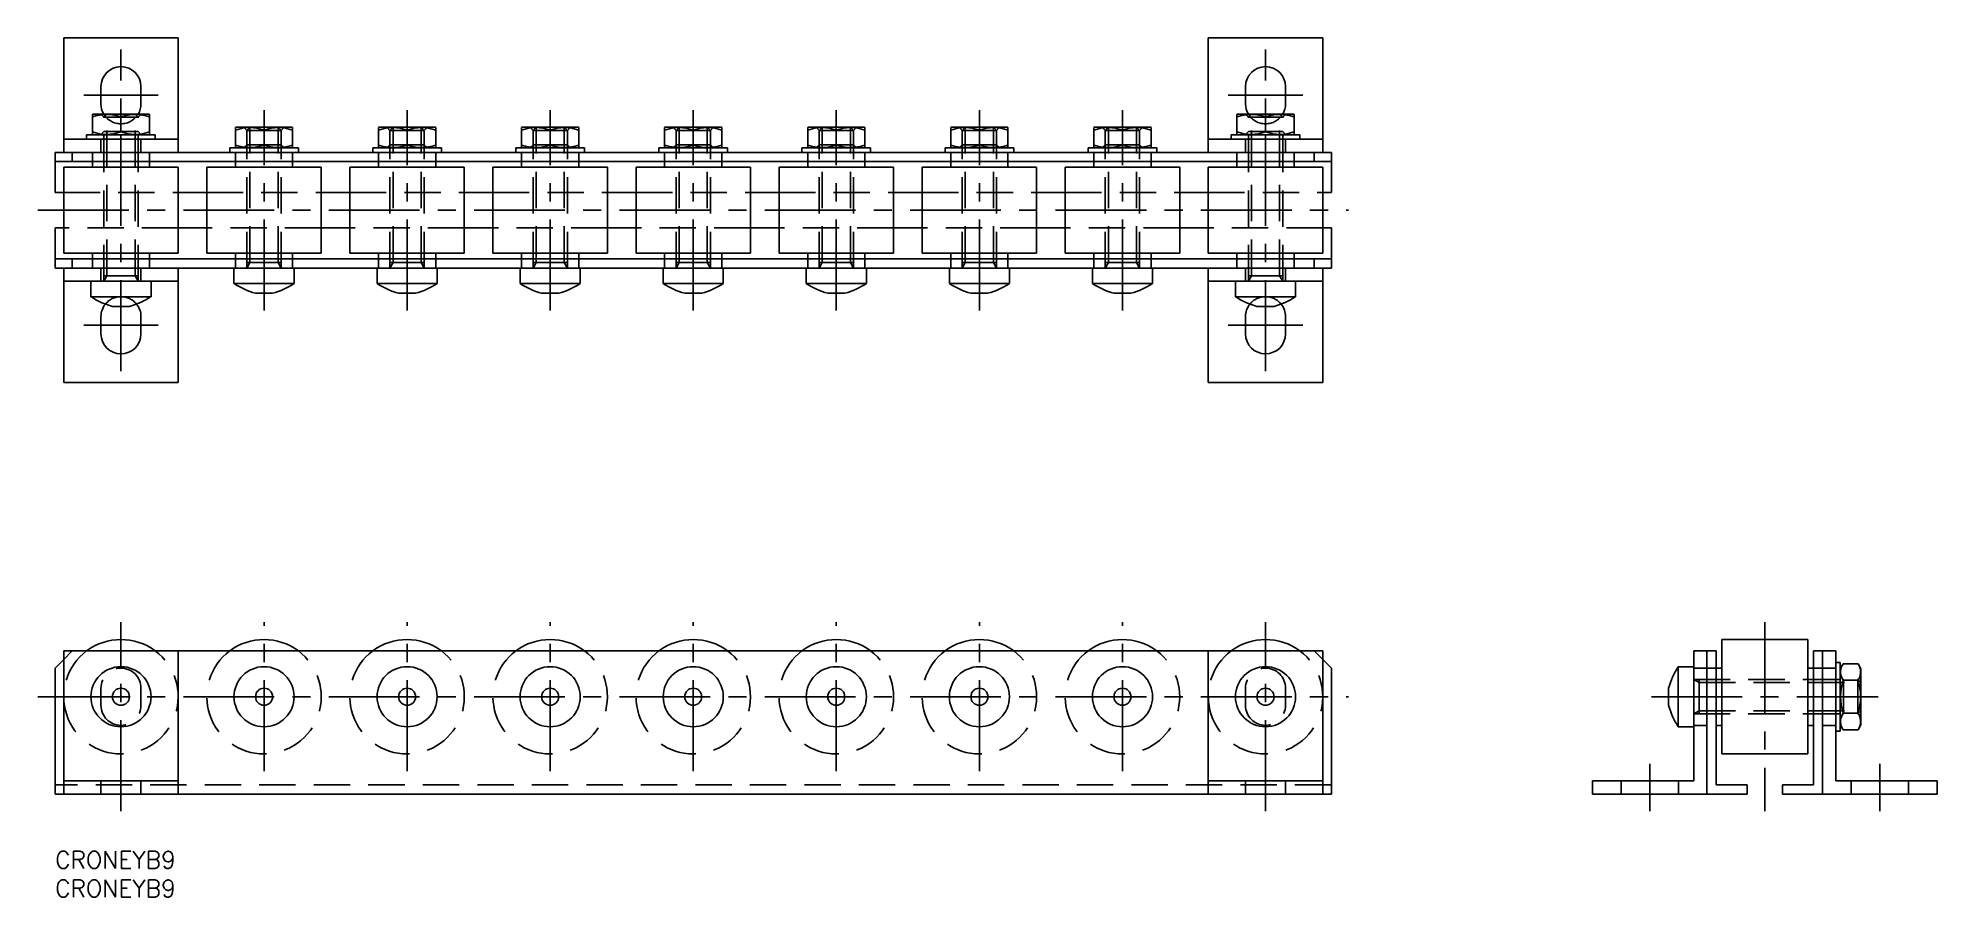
# Model space of a CAD drawing. Extents: x -3 to 329, y -8 to 142.
import ezdxf

# ---------------------------------------------------------------- set-up
doc = ezdxf.new("R2010")
doc.units = 0
doc.header["$LTSCALE"] = 0.5
doc.linetypes.add('CENTER', pattern=[50.8, 31.75, -6.35, 6.35, -6.35])
doc.linetypes.add('DASHED', pattern=[19.05, 12.7, -6.35])
for name, color, linetype in [('MSM_CENTER', 1, 'CENTER'), ('MSM_CONTINUOUS', 7, 'CONTINUOUS'), ('MSM_DASHED', 4, 'DASHED'), ('MSM_PART_NUMBER', 7, 'CONTINUOUS')]:
    doc.layers.add(name, color=color, linetype=linetype)
doc.styles.get("Standard").update_dxf_attribs({"font": 'txt.shx', "height": 3, "bigfont": 'bigfont.shx'})

# ---------------------------------------------------------------- blocks, each defined once
blk = doc.blocks.new('*U45')
at = {"layer": 'MSM_PART_NUMBER'}
blk.add_text('CRONEYB9', height=3, dxfattribs=at).set_placement((0, -3))
blk = doc.blocks.new('*U46')
at = {"layer": 'MSM_PART_NUMBER'}
blk.add_text('CRONEYB9', height=3, dxfattribs=at).set_placement((0, -8))

msp = doc.modelspace()

# ---------------------------------------------------------------- linework, layer by layer
at = {"layer": 'MSM_CENTER'}
for p, q in [((11.5, 83.91), (11.5, 140.11)), ((211.5, 83.91), (211.5, 140.11)), ((5, 132.11), (18, 132.11)), ((36.5, 94.51), (36.5, 129.51)), ((61.5, 94.51), (61.5, 129.51)), ((86.5, 94.51), (86.5, 129.51)), ((111.5, 94.51), (111.5, 129.51)), ((136.5, 94.51), (136.5, 129.51)), ((161.5, 94.51), (161.5, 129.51)), ((186.5, 94.51), (186.5, 129.51)), ((205, 132.11), (218, 132.11)), ((-3, 112.01), (226, 112.01)), ((18, 91.91), (5, 91.91)), ((218, 91.91), (205, 91.91)), ((11.5, 7), (11.5, 40)), ((36.5, 14), (36.5, 40)), ((61.5, 14), (61.5, 40)), ((86.5, 14), (86.5, 40)), ((111.5, 14), (111.5, 40)), ((136.5, 14), (136.5, 40)), ((161.5, 14), (161.5, 40)), ((186.5, 14), (186.5, 40)), ((211.5, 7), (211.5, 40)), ((298.74, 40), (298.74, 7)), ((-3, 27), (226, 27)), ((278.94, 27), (318.54, 27)), ((278.64, 7), (278.64, 15.3)), ((318.84, 7), (318.84, 15.3))]:
    msp.add_line(p, q, dxfattribs=at)
at = {"layer": 'MSM_CONTINUOUS'}
for p, q in [((1.5, 122.11), (1.5, 142.11)), ((1.5, 142.11), (21.5, 142.11)), ((21.5, 122.11), (21.5, 142.11)), ((201.5, 122.11), (201.5, 142.11)), ((201.5, 142.11), (221.5, 142.11)), ((221.5, 122.11), (221.5, 142.11)), ((8, 133.61), (8, 130.61)), ((15, 130.61), (15, 133.61)), ((208, 133.61), (208, 130.61)), ((215, 130.61), (215, 133.61)), ((6.6, 128.81), (6.5, 128.75)), ((6.5, 125.27), (6.5, 128.75)), ((6.6, 128.81), (16.4, 128.81)), ((11.5, 125.72), (11.5, 128.31)), ((16.5, 128.75), (16.4, 128.81)), ((16.5, 128.75), (16.5, 125.27)), ((31.6, 126.51), (31.5, 126.45)), ((31.5, 122.97), (31.5, 126.45)), ((31.6, 126.51), (41.4, 126.51)), ((41.5, 126.45), (41.4, 126.51)), ((41.5, 126.45), (41.5, 122.97)), ((56.6, 126.51), (56.5, 126.45)), ((56.5, 122.97), (56.5, 126.45)), ((56.6, 126.51), (66.4, 126.51)), ((66.5, 126.45), (66.4, 126.51)), ((66.5, 126.45), (66.5, 122.97)), ((81.6, 126.51), (81.5, 126.45)), ((81.5, 122.97), (81.5, 126.45)), ((81.6, 126.51), (91.4, 126.51)), ((91.5, 126.45), (91.4, 126.51)), ((91.5, 126.45), (91.5, 122.97)), ((106.6, 126.51), (106.5, 126.45)), ((106.5, 122.97), (106.5, 126.45)), ((106.6, 126.51), (116.4, 126.51)), ((116.5, 126.45), (116.4, 126.51)), ((116.5, 126.45), (116.5, 122.97)), ((131.6, 126.51), (131.5, 126.45)), ((131.5, 122.97), (131.5, 126.45)), ((131.6, 126.51), (141.4, 126.51)), ((141.5, 126.45), (141.4, 126.51)), ((141.5, 126.45), (141.5, 122.97)), ((156.6, 126.51), (156.5, 126.45)), ((156.5, 122.97), (156.5, 126.45)), ((156.6, 126.51), (166.4, 126.51)), ((166.5, 126.45), (166.4, 126.51)), ((166.5, 126.45), (166.5, 122.97)), ((181.6, 126.51), (181.5, 126.45)), ((181.5, 122.97), (181.5, 126.45)), ((181.6, 126.51), (191.4, 126.51)), ((191.5, 126.45), (191.4, 126.51)), ((191.5, 126.45), (191.5, 122.97)), ((206.6, 128.81), (206.5, 128.75)), ((206.5, 125.27), (206.5, 128.75)), ((206.6, 128.81), (216.4, 128.81)), ((211.5, 125.72), (211.5, 128.31)), ((216.5, 128.75), (216.4, 128.81)), ((216.5, 128.75), (216.5, 125.27)), ((1.5, 124.41), (21.5, 124.41)), ((5.5, 125.21), (5.5, 124.41)), ((5.5, 125.21), (17.5, 125.21)), ((6.5, 125.27), (6.6, 125.21)), ((16.4, 125.21), (16.5, 125.27)), ((17.5, 124.41), (17.5, 125.21)), ((30.5, 122.91), (30.5, 122.11)), ((30.5, 122.91), (42.5, 122.91)), ((31.5, 122.97), (31.6, 122.91)), ((36.5, 123.42), (36.5, 126.01)), ((41.4, 122.91), (41.5, 122.97)), ((42.5, 122.11), (42.5, 122.91)), ((55.5, 122.91), (55.5, 122.11)), ((55.5, 122.91), (67.5, 122.91)), ((56.5, 122.97), (56.6, 122.91)), ((61.5, 123.42), (61.5, 126.01)), ((66.4, 122.91), (66.5, 122.97)), ((67.5, 122.11), (67.5, 122.91)), ((80.5, 122.91), (80.5, 122.11)), ((80.5, 122.91), (92.5, 122.91)), ((81.5, 122.97), (81.6, 122.91)), ((86.5, 123.42), (86.5, 126.01)), ((91.4, 122.91), (91.5, 122.97)), ((92.5, 122.11), (92.5, 122.91)), ((105.5, 122.91), (105.5, 122.11)), ((105.5, 122.91), (117.5, 122.91)), ((106.5, 122.97), (106.6, 122.91)), ((111.5, 123.42), (111.5, 126.01)), ((116.4, 122.91), (116.5, 122.97)), ((117.5, 122.11), (117.5, 122.91)), ((130.5, 122.91), (130.5, 122.11)), ((130.5, 122.91), (142.5, 122.91)), ((131.5, 122.97), (131.6, 122.91)), ((136.5, 123.42), (136.5, 126.01)), ((141.4, 122.91), (141.5, 122.97)), ((142.5, 122.11), (142.5, 122.91)), ((155.5, 122.91), (155.5, 122.11)), ((155.5, 122.91), (167.5, 122.91)), ((156.5, 122.97), (156.6, 122.91)), ((161.5, 123.42), (161.5, 126.01)), ((166.4, 122.91), (166.5, 122.97)), ((167.5, 122.11), (167.5, 122.91)), ((180.5, 122.91), (180.5, 122.11)), ((180.5, 122.91), (192.5, 122.91)), ((181.5, 122.97), (181.6, 122.91)), ((186.5, 123.42), (186.5, 126.01)), ((191.4, 122.91), (191.5, 122.97)), ((192.5, 122.11), (192.5, 122.91)), ((201.5, 124.41), (221.5, 124.41)), ((205.5, 125.21), (205.5, 124.41)), ((205.5, 125.21), (217.5, 125.21)), ((206.5, 125.27), (206.6, 125.21)), ((216.4, 125.21), (216.5, 125.27)), ((217.5, 124.41), (217.5, 125.21)), ((0, 115.11), (0, 122.11)), ((223, 122.11), (0, 122.11)), ((0, 120.51), (223, 120.51)), ((1.5, 119.51), (1.5, 104.51)), ((1.5, 119.51), (21.5, 119.51)), ((3, 120.51), (3, 122.11)), ((6.5, 120.51), (6.5, 119.51)), ((16.5, 119.51), (16.5, 120.51)), ((21.5, 104.51), (21.5, 119.51)), ((26.5, 119.51), (26.5, 104.51)), ((26.5, 119.51), (46.5, 119.51)), ((31.5, 120.51), (31.5, 119.51)), ((41.5, 119.51), (41.5, 120.51)), ((46.5, 104.51), (46.5, 119.51)), ((51.5, 119.51), (51.5, 104.51)), ((51.5, 119.51), (71.5, 119.51)), ((56.5, 120.51), (56.5, 119.51)), ((66.5, 119.51), (66.5, 120.51)), ((71.5, 104.51), (71.5, 119.51)), ((76.5, 119.51), (76.5, 104.51)), ((76.5, 119.51), (96.5, 119.51)), ((81.5, 120.51), (81.5, 119.51)), ((91.5, 119.51), (91.5, 120.51)), ((96.5, 104.51), (96.5, 119.51)), ((101.5, 119.51), (101.5, 104.51)), ((101.5, 119.51), (121.5, 119.51)), ((106.5, 120.51), (106.5, 119.51)), ((116.5, 119.51), (116.5, 120.51)), ((121.5, 104.51), (121.5, 119.51)), ((126.5, 119.51), (126.5, 104.51)), ((126.5, 119.51), (146.5, 119.51)), ((131.5, 120.51), (131.5, 119.51)), ((141.5, 119.51), (141.5, 120.51)), ((146.5, 104.51), (146.5, 119.51)), ((151.5, 119.51), (151.5, 104.51)), ((151.5, 119.51), (171.5, 119.51)), ((156.5, 120.51), (156.5, 119.51)), ((166.5, 119.51), (166.5, 120.51)), ((171.5, 104.51), (171.5, 119.51)), ((176.5, 119.51), (176.5, 104.51)), ((176.5, 119.51), (196.5, 119.51)), ((181.5, 120.51), (181.5, 119.51)), ((191.5, 119.51), (191.5, 120.51)), ((196.5, 104.51), (196.5, 119.51)), ((201.5, 119.51), (201.5, 104.51)), ((201.5, 119.51), (221.5, 119.51)), ((206.5, 120.51), (206.5, 119.51)), ((216.5, 119.51), (216.5, 120.51)), ((220, 122.11), (220, 120.51)), ((221.5, 104.51), (221.5, 119.51)), ((223, 115.11), (223, 122.11)), ((0, 115.11), (1.5, 115.11)), ((21.5, 115.11), (26.5, 115.11)), ((46.5, 115.11), (51.5, 115.11)), ((71.5, 115.11), (76.5, 115.11)), ((96.5, 115.11), (101.5, 115.11)), ((121.5, 115.11), (126.5, 115.11)), ((146.5, 115.11), (151.5, 115.11)), ((171.5, 115.11), (176.5, 115.11)), ((196.5, 115.11), (201.5, 115.11)), ((221.5, 115.11), (223, 115.11)), ((0, 108.91), (0, 101.91)), ((1.5, 108.91), (0, 108.91)), ((26.5, 108.91), (21.5, 108.91)), ((51.5, 108.91), (46.5, 108.91)), ((76.5, 108.91), (71.5, 108.91)), ((101.5, 108.91), (96.5, 108.91)), ((126.5, 108.91), (121.5, 108.91)), ((151.5, 108.91), (146.5, 108.91)), ((176.5, 108.91), (171.5, 108.91)), ((201.5, 108.91), (196.5, 108.91)), ((223, 108.91), (221.5, 108.91)), ((223, 108.91), (223, 101.91)), ((223, 103.51), (0, 103.51)), ((1.5, 104.51), (21.5, 104.51)), ((3, 101.91), (3, 103.51)), ((6.5, 104.51), (6.5, 103.51)), ((16.5, 103.51), (16.5, 104.51)), ((26.5, 104.51), (46.5, 104.51)), ((31.5, 104.51), (31.5, 103.51)), ((41.5, 103.51), (41.5, 104.51)), ((51.5, 104.51), (71.5, 104.51)), ((56.5, 104.51), (56.5, 103.51)), ((66.5, 103.51), (66.5, 104.51)), ((76.5, 104.51), (96.5, 104.51)), ((81.5, 104.51), (81.5, 103.51)), ((91.5, 103.51), (91.5, 104.51)), ((101.5, 104.51), (121.5, 104.51)), ((106.5, 104.51), (106.5, 103.51)), ((116.5, 103.51), (116.5, 104.51)), ((126.5, 104.51), (146.5, 104.51)), ((131.5, 104.51), (131.5, 103.51)), ((141.5, 103.51), (141.5, 104.51)), ((151.5, 104.51), (171.5, 104.51)), ((156.5, 104.51), (156.5, 103.51)), ((166.5, 103.51), (166.5, 104.51)), ((176.5, 104.51), (196.5, 104.51)), ((181.5, 104.51), (181.5, 103.51)), ((191.5, 103.51), (191.5, 104.51)), ((201.5, 104.51), (221.5, 104.51)), ((206.5, 104.51), (206.5, 103.51)), ((216.5, 103.51), (216.5, 104.51)), ((220, 103.51), (220, 101.91)), ((0, 101.91), (223, 101.91)), ((1.5, 101.91), (1.5, 81.91)), ((21.5, 99.61), (1.5, 99.61)), ((6.25, 99.61), (6.25, 96.9)), ((16.75, 96.9), (16.75, 99.61)), ((21.5, 101.91), (21.5, 81.91)), ((31.25, 101.91), (31.25, 99.2)), ((41.75, 99.2), (41.75, 101.91)), ((56.25, 101.91), (56.25, 99.2)), ((66.75, 99.2), (66.75, 101.91)), ((81.25, 101.91), (81.25, 99.2)), ((91.75, 99.2), (91.75, 101.91)), ((106.25, 101.91), (106.25, 99.2)), ((116.75, 99.2), (116.75, 101.91)), ((131.25, 101.91), (131.25, 99.2)), ((141.75, 99.2), (141.75, 101.91)), ((156.25, 101.91), (156.25, 99.2)), ((166.75, 99.2), (166.75, 101.91)), ((181.25, 101.91), (181.25, 99.2)), ((191.75, 99.2), (191.75, 101.91)), ((201.5, 101.91), (201.5, 81.91)), ((221.5, 99.61), (201.5, 99.61)), ((206.25, 99.61), (206.25, 96.9)), ((216.75, 96.9), (216.75, 99.61)), ((221.5, 101.91), (221.5, 81.91)), ((6.25, 96.9), (16.75, 96.9)), ((31.25, 99.2), (41.75, 99.2)), ((35.01, 97.51), (37.99, 97.51)), ((56.25, 99.2), (66.75, 99.2)), ((60.01, 97.51), (62.99, 97.51)), ((81.25, 99.2), (91.75, 99.2)), ((85.01, 97.51), (87.99, 97.51)), ((106.25, 99.2), (116.75, 99.2)), ((110.01, 97.51), (112.99, 97.51)), ((131.25, 99.2), (141.75, 99.2)), ((135.01, 97.51), (137.99, 97.51)), ((156.25, 99.2), (166.75, 99.2)), ((160.01, 97.51), (162.99, 97.51)), ((181.25, 99.2), (191.75, 99.2)), ((185.01, 97.51), (187.99, 97.51)), ((206.25, 96.9), (216.75, 96.9)), ((8, 93.41), (8, 90.41)), ((10.01, 95.21), (12.99, 95.21)), ((15, 90.41), (15, 93.41)), ((208, 93.41), (208, 90.41)), ((210.01, 95.21), (212.99, 95.21)), ((215, 90.41), (215, 93.41)), ((21.5, 81.91), (1.5, 81.91)), ((221.5, 81.91), (201.5, 81.91)), ((291.24, 37), (291.24, 17)), ((306.24, 37), (291.24, 37)), ((306.24, 37), (306.24, 17)), ((0, 32), (1.5, 33.5)), ((1.5, 35), (1.5, 10)), ((221.5, 35), (1.5, 35)), ((21.5, 35), (21.5, 10)), ((201.5, 35), (201.5, 10)), ((221.5, 35), (221.5, 10)), ((221.5, 33.5), (223, 32)), ((290.24, 35), (286.34, 35)), ((286.34, 35), (286.34, 12.3)), ((288.64, 35), (288.64, 10)), ((290.24, 11.6), (290.24, 35)), ((307.24, 35), (307.24, 11.6)), ((311.14, 35), (307.24, 35)), ((308.84, 10), (308.84, 35)), ((311.14, 35), (311.14, 12.3)), ((0, 32), (0, 10)), ((223, 32), (223, 10)), ((283.63, 32.25), (283.63, 21.75)), ((286.34, 32.25), (283.63, 32.25)), ((288.64, 32), (291.24, 32)), ((308.84, 32), (306.24, 32)), ((311.94, 33), (311.14, 33)), ((311.94, 33), (311.94, 21)), ((312.44, 32.77), (311.94, 31.9)), ((312.44, 32.77), (315.03, 32.77)), ((312.44, 29.89), (315.03, 29.89)), ((315.54, 31.9), (315.03, 32.77)), ((315.54, 31.9), (315.54, 22.1)), ((281.94, 28.49), (281.94, 25.51)), ((312.44, 24.11), (315.03, 24.11)), ((283.63, 21.75), (286.34, 21.75)), ((290.24, 22), (291.24, 22)), ((306.24, 22), (307.24, 22)), ((311.14, 21), (311.94, 21)), ((311.94, 22.1), (312.44, 21.23)), ((312.44, 21.23), (315.03, 21.23)), ((315.03, 21.23), (315.54, 22.1)), ((291.24, 17), (306.24, 17)), ((223, 10), (0, 10)), ((21.5, 12.3), (1.5, 12.3)), ((221.5, 12.3), (201.5, 12.3)), ((286.34, 12.3), (268.64, 12.3)), ((268.64, 12.3), (268.64, 10)), ((268.64, 10), (295.64, 10)), ((295.64, 11.6), (290.24, 11.6)), ((295.64, 10), (295.64, 11.6)), ((301.84, 11.6), (307.24, 11.6)), ((301.84, 10), (301.84, 11.6)), ((328.84, 10), (301.84, 10)), ((311.14, 12.3), (328.84, 12.3)), ((328.84, 12.3), (328.84, 10))]:
    msp.add_line(p, q, dxfattribs=at)
for centre, radius in [((11.5, 27), 5.25), ((36.5, 27), 5.25), ((61.5, 27), 5.25), ((86.5, 27), 5.25), ((111.5, 27), 5.25), ((136.5, 27), 5.25), ((161.5, 27), 5.25), ((186.5, 27), 5.25), ((211.5, 27), 5.25), ((11.5, 27), 1.49), ((36.5, 27), 1.49), ((61.5, 27), 1.49), ((86.5, 27), 1.49), ((111.5, 27), 1.49), ((136.5, 27), 1.49), ((161.5, 27), 1.49), ((186.5, 27), 1.49), ((211.5, 27), 1.49)]:
    msp.add_circle(centre, radius, dxfattribs=at)
for centre, radius, start, end in [((11.5, 133.61), 3.5, 0, 180), ((211.5, 133.61), 3.5, 0, 180), ((11.5, 130.61), 3.5, 180, 210.9497), ((11.5, 130.61), 3.5, 329.0503, 0), ((211.5, 130.61), 3.5, 180, 210.9497), ((211.5, 130.61), 3.5, 329.0503, 0), ((9, 121.38), 7.37, 70.1592, 109.8408), ((14, 121.38), 7.37, 70.1592, 109.8408), ((34, 119.08), 7.37, 70.1592, 109.8408), ((39, 119.08), 7.37, 70.1592, 109.8408), ((59, 119.08), 7.37, 70.1592, 109.8408), ((64, 119.08), 7.37, 70.1592, 109.8408), ((84, 119.08), 7.37, 70.1592, 109.8408), ((89, 119.08), 7.37, 70.1592, 109.8408), ((109, 119.08), 7.37, 70.1592, 109.8408), ((114, 119.08), 7.37, 70.1592, 109.8408), ((134, 119.08), 7.37, 70.1592, 109.8408), ((139, 119.08), 7.37, 70.1592, 109.8408), ((159, 119.08), 7.37, 70.1592, 109.8408), ((164, 119.08), 7.37, 70.1592, 109.8408), ((184, 119.08), 7.37, 70.1592, 109.8408), ((189, 119.08), 7.37, 70.1592, 109.8408), ((209, 121.38), 7.37, 70.1592, 109.8408), ((214, 121.38), 7.37, 70.1592, 109.8408), ((9, 132.64), 7.37, 250.1592, 289.8408), ((14, 132.64), 7.37, 250.1592, 289.8408), ((34, 130.34), 7.37, 250.1592, 289.8408), ((39, 130.34), 7.37, 250.1592, 289.8408), ((59, 130.34), 7.37, 250.1592, 289.8408), ((64, 130.34), 7.37, 250.1592, 289.8408), ((84, 130.34), 7.37, 250.1592, 289.8408), ((89, 130.34), 7.37, 250.1592, 289.8408), ((109, 130.34), 7.37, 250.1592, 289.8408), ((114, 130.34), 7.37, 250.1592, 289.8408), ((134, 130.34), 7.37, 250.1592, 289.8408), ((139, 130.34), 7.37, 250.1592, 289.8408), ((159, 130.34), 7.37, 250.1592, 289.8408), ((164, 130.34), 7.37, 250.1592, 289.8408), ((184, 130.34), 7.37, 250.1592, 289.8408), ((189, 130.34), 7.37, 250.1592, 289.8408), ((209, 132.64), 7.37, 250.1592, 289.8408), ((214, 132.64), 7.37, 250.1592, 289.8408), ((13.04, 106.95), 12.12, 235.9445, 255.5214), ((9.96, 106.95), 12.12, 284.4786, 304.0555), ((38.04, 109.25), 12.12, 235.9445, 255.5214), ((34.96, 109.25), 12.12, 284.4786, 304.0555), ((63.04, 109.25), 12.12, 235.9445, 255.5214), ((59.96, 109.25), 12.12, 284.4786, 304.0555), ((88.04, 109.25), 12.12, 235.9445, 255.5214), ((84.96, 109.25), 12.12, 284.4786, 304.0555), ((113.04, 109.25), 12.12, 235.9445, 255.5214), ((109.96, 109.25), 12.12, 284.4786, 304.0555), ((138.04, 109.25), 12.12, 235.9445, 255.5214), ((134.96, 109.25), 12.12, 284.4786, 304.0555), ((163.04, 109.25), 12.12, 235.9445, 255.5214), ((159.96, 109.25), 12.12, 284.4786, 304.0555), ((188.04, 109.25), 12.12, 235.9445, 255.5214), ((184.96, 109.25), 12.12, 284.4786, 304.0555), ((213.04, 106.95), 12.12, 235.9445, 255.5214), ((209.96, 106.95), 12.12, 284.4786, 304.0555), ((11.5, 93.41), 3.5, 141.2477, 180), ((11.5, 93.41), 3.5, 0, 38.7523), ((211.5, 93.41), 3.5, 141.2477, 180), ((211.5, 93.41), 3.5, 0, 38.7523), ((11.5, 90.41), 3.5, 180, 0), ((211.5, 90.41), 3.5, 180, 0), ((11.5, 27), 10, 53.1301, 126.8699), ((36.5, 27), 10, 53.1301, 126.8699), ((61.5, 27), 10, 53.1301, 126.8699), ((86.5, 27), 10, 53.1301, 126.8699), ((111.5, 27), 10, 53.1301, 126.8699), ((136.5, 27), 10, 53.1301, 126.8699), ((161.5, 27), 10, 53.1301, 126.8699), ((186.5, 27), 10, 53.1301, 126.8699), ((211.5, 27), 10, 53.1301, 126.8699), ((293.67, 25.46), 12.12, 145.9445, 165.5214), ((314.55, 31.33), 2.56, 154.3574, 214.3573), ((321.6, 27), 9.61, 162.5124, 197.4876), ((312.92, 31.33), 2.56, 325.6427, 25.6426), ((305.87, 27), 9.61, 342.5124, 17.4876), ((293.67, 28.54), 12.12, 194.4786, 214.0555), ((314.55, 22.67), 2.56, 145.6427, 205.6426), ((312.92, 22.67), 2.56, 334.3574, 34.3573)]:
    msp.add_arc(centre, radius, start, end, dxfattribs=at)
at = {"layer": 'MSM_DASHED'}
for p, q in [((7.96, 128.81), (8.5, 128.27)), ((9.04, 128.81), (8.5, 128.27)), ((14.5, 128.27), (8.5, 128.27)), ((8.5, 99.61), (8.5, 128.27)), ((9.04, 100.55), (9.04, 128.81)), ((13.96, 128.81), (14.5, 128.27)), ((13.96, 100.55), (13.96, 128.81)), ((15.04, 128.81), (14.5, 128.27)), ((14.5, 99.61), (14.5, 128.27)), ((32.96, 126.51), (33.5, 125.97)), ((34.04, 126.51), (33.5, 125.97)), ((34.04, 102.85), (34.04, 126.51)), ((38.96, 126.51), (39.5, 125.97)), ((38.96, 102.85), (38.96, 126.51)), ((40.04, 126.51), (39.5, 125.97)), ((57.96, 126.51), (58.5, 125.97)), ((59.04, 126.51), (58.5, 125.97)), ((59.04, 102.85), (59.04, 126.51)), ((63.96, 126.51), (64.5, 125.97)), ((63.96, 102.85), (63.96, 126.51)), ((65.04, 126.51), (64.5, 125.97)), ((82.96, 126.51), (83.5, 125.97)), ((84.04, 126.51), (83.5, 125.97)), ((84.04, 102.85), (84.04, 126.51)), ((88.96, 126.51), (89.5, 125.97)), ((88.96, 102.85), (88.96, 126.51)), ((90.04, 126.51), (89.5, 125.97)), ((107.96, 126.51), (108.5, 125.97)), ((109.04, 126.51), (108.5, 125.97)), ((109.04, 102.85), (109.04, 126.51)), ((113.96, 126.51), (114.5, 125.97)), ((113.96, 102.85), (113.96, 126.51)), ((115.04, 126.51), (114.5, 125.97)), ((132.96, 126.51), (133.5, 125.97)), ((134.04, 126.51), (133.5, 125.97)), ((134.04, 102.85), (134.04, 126.51)), ((138.96, 126.51), (139.5, 125.97)), ((138.96, 102.85), (138.96, 126.51)), ((140.04, 126.51), (139.5, 125.97)), ((157.96, 126.51), (158.5, 125.97)), ((159.04, 126.51), (158.5, 125.97)), ((159.04, 102.85), (159.04, 126.51)), ((163.96, 126.51), (164.5, 125.97)), ((163.96, 102.85), (163.96, 126.51)), ((165.04, 126.51), (164.5, 125.97)), ((182.96, 126.51), (183.5, 125.97)), ((184.04, 126.51), (183.5, 125.97)), ((184.04, 102.85), (184.04, 126.51)), ((188.96, 126.51), (189.5, 125.97)), ((188.96, 102.85), (188.96, 126.51)), ((190.04, 126.51), (189.5, 125.97)), ((207.96, 128.81), (208.5, 128.27)), ((209.04, 128.81), (208.5, 128.27)), ((208.5, 99.61), (208.5, 128.27)), ((214.5, 128.27), (208.5, 128.27)), ((209.04, 100.55), (209.04, 128.81)), ((213.96, 100.55), (213.96, 128.81)), ((213.96, 128.81), (214.5, 128.27)), ((215.04, 128.81), (214.5, 128.27)), ((214.5, 99.61), (214.5, 128.27)), ((7.96, 125.21), (8.5, 125.75)), ((8, 124.41), (8, 122.11)), ((14.5, 125.75), (8.5, 125.75)), ((15.04, 125.21), (14.5, 125.75)), ((15, 124.41), (15, 122.11)), ((32.96, 122.91), (33.5, 123.45)), ((39.5, 125.97), (33.5, 125.97)), ((33.5, 101.91), (33.5, 125.97)), ((39.5, 123.45), (33.5, 123.45)), ((39.5, 101.91), (39.5, 125.97)), ((40.04, 122.91), (39.5, 123.45)), ((57.96, 122.91), (58.5, 123.45)), ((64.5, 125.97), (58.5, 125.97)), ((58.5, 101.91), (58.5, 125.97)), ((64.5, 123.45), (58.5, 123.45)), ((64.5, 101.91), (64.5, 125.97)), ((65.04, 122.91), (64.5, 123.45)), ((82.96, 122.91), (83.5, 123.45)), ((89.5, 125.97), (83.5, 125.97)), ((83.5, 101.91), (83.5, 125.97)), ((89.5, 123.45), (83.5, 123.45)), ((89.5, 101.91), (89.5, 125.97)), ((90.04, 122.91), (89.5, 123.45)), ((107.96, 122.91), (108.5, 123.45)), ((114.5, 125.97), (108.5, 125.97)), ((108.5, 101.91), (108.5, 125.97)), ((114.5, 123.45), (108.5, 123.45)), ((114.5, 101.91), (114.5, 125.97)), ((115.04, 122.91), (114.5, 123.45)), ((132.96, 122.91), (133.5, 123.45)), ((139.5, 125.97), (133.5, 125.97)), ((133.5, 101.91), (133.5, 125.97)), ((139.5, 123.45), (133.5, 123.45)), ((139.5, 101.91), (139.5, 125.97)), ((140.04, 122.91), (139.5, 123.45)), ((157.96, 122.91), (158.5, 123.45)), ((164.5, 125.97), (158.5, 125.97)), ((158.5, 101.91), (158.5, 125.97)), ((164.5, 123.45), (158.5, 123.45)), ((164.5, 101.91), (164.5, 125.97)), ((165.04, 122.91), (164.5, 123.45)), ((182.96, 122.91), (183.5, 123.45)), ((189.5, 125.97), (183.5, 125.97)), ((183.5, 101.91), (183.5, 125.97)), ((189.5, 123.45), (183.5, 123.45)), ((189.5, 101.91), (189.5, 125.97)), ((190.04, 122.91), (189.5, 123.45)), ((207.96, 125.21), (208.5, 125.75)), ((208, 124.41), (208, 122.11)), ((214.5, 125.75), (208.5, 125.75)), ((215.04, 125.21), (214.5, 125.75)), ((215, 124.41), (215, 122.11)), ((6.5, 122.11), (6.5, 120.51)), ((16.5, 120.51), (16.5, 122.11)), ((31.5, 122.11), (31.5, 120.51)), ((41.5, 120.51), (41.5, 122.11)), ((56.5, 122.11), (56.5, 120.51)), ((66.5, 120.51), (66.5, 122.11)), ((81.5, 122.11), (81.5, 120.51)), ((91.5, 120.51), (91.5, 122.11)), ((106.5, 122.11), (106.5, 120.51)), ((116.5, 120.51), (116.5, 122.11)), ((131.5, 122.11), (131.5, 120.51)), ((141.5, 120.51), (141.5, 122.11)), ((156.5, 122.11), (156.5, 120.51)), ((166.5, 120.51), (166.5, 122.11)), ((181.5, 122.11), (181.5, 120.51)), ((191.5, 120.51), (191.5, 122.11)), ((206.5, 122.11), (206.5, 120.51)), ((216.5, 120.51), (216.5, 122.11)), ((1.5, 115.11), (21.5, 115.11)), ((26.5, 115.11), (46.5, 115.11)), ((51.5, 115.11), (71.5, 115.11)), ((76.5, 115.11), (96.5, 115.11)), ((101.5, 115.11), (121.5, 115.11)), ((126.5, 115.11), (146.5, 115.11)), ((151.5, 115.11), (171.5, 115.11)), ((176.5, 115.11), (196.5, 115.11)), ((201.5, 115.11), (221.5, 115.11)), ((21.5, 108.91), (1.5, 108.91)), ((46.5, 108.91), (26.5, 108.91)), ((71.5, 108.91), (51.5, 108.91)), ((96.5, 108.91), (76.5, 108.91)), ((121.5, 108.91), (101.5, 108.91)), ((146.5, 108.91), (126.5, 108.91)), ((171.5, 108.91), (151.5, 108.91)), ((196.5, 108.91), (176.5, 108.91)), ((221.5, 108.91), (201.5, 108.91)), ((6.5, 103.51), (6.5, 101.91)), ((16.5, 101.91), (16.5, 103.51)), ((31.5, 103.51), (31.5, 101.91)), ((41.5, 101.91), (41.5, 103.51)), ((56.5, 103.51), (56.5, 101.91)), ((66.5, 101.91), (66.5, 103.51)), ((81.5, 103.51), (81.5, 101.91)), ((91.5, 101.91), (91.5, 103.51)), ((106.5, 103.51), (106.5, 101.91)), ((116.5, 101.91), (116.5, 103.51)), ((131.5, 103.51), (131.5, 101.91)), ((141.5, 101.91), (141.5, 103.51)), ((156.5, 103.51), (156.5, 101.91)), ((166.5, 101.91), (166.5, 103.51)), ((181.5, 103.51), (181.5, 101.91)), ((191.5, 101.91), (191.5, 103.51)), ((206.5, 103.51), (206.5, 101.91)), ((216.5, 101.91), (216.5, 103.51)), ((8, 99.61), (8, 101.91)), ((8.5, 100.55), (14.5, 100.55)), ((8.5, 99.61), (9.04, 100.55)), ((14.5, 99.61), (13.96, 100.55)), ((15, 99.61), (15, 101.91)), ((33.5, 102.85), (39.5, 102.85)), ((33.5, 101.91), (34.04, 102.85)), ((39.5, 101.91), (38.96, 102.85)), ((58.5, 102.85), (64.5, 102.85)), ((58.5, 101.91), (59.04, 102.85)), ((64.5, 101.91), (63.96, 102.85)), ((83.5, 102.85), (89.5, 102.85)), ((83.5, 101.91), (84.04, 102.85)), ((89.5, 101.91), (88.96, 102.85)), ((108.5, 102.85), (114.5, 102.85)), ((108.5, 101.91), (109.04, 102.85)), ((114.5, 101.91), (113.96, 102.85)), ((133.5, 102.85), (139.5, 102.85)), ((133.5, 101.91), (134.04, 102.85)), ((139.5, 101.91), (138.96, 102.85)), ((158.5, 102.85), (164.5, 102.85)), ((158.5, 101.91), (159.04, 102.85)), ((164.5, 101.91), (163.96, 102.85)), ((183.5, 102.85), (189.5, 102.85)), ((183.5, 101.91), (184.04, 102.85)), ((189.5, 101.91), (188.96, 102.85)), ((208, 99.61), (208, 101.91)), ((208.5, 99.61), (209.04, 100.55)), ((208.5, 100.55), (214.5, 100.55)), ((214.5, 99.61), (213.96, 100.55)), ((215, 99.61), (215, 101.91)), ((1.5, 33.5), (3, 35)), ((220, 35), (221.5, 33.5)), ((288.64, 32), (286.34, 32)), ((286.34, 30), (315, 30)), ((286.34, 30), (287.27, 29.46)), ((287.27, 30), (287.27, 24)), ((311.14, 32), (308.84, 32)), ((311.94, 30.54), (312.48, 30)), ((312.48, 24), (312.48, 30)), ((315.54, 30.54), (315, 30)), ((315, 24), (315, 30)), ((315.54, 29.46), (315, 30)), ((8, 28.5), (8, 25.5)), ((15, 25.5), (15, 28.5)), ((208, 28.5), (208, 25.5)), ((215, 25.5), (215, 28.5)), ((287.27, 29.46), (315.54, 29.46)), ((286.34, 24), (287.27, 24.54)), ((286.34, 24), (315, 24)), ((287.27, 24.54), (315.54, 24.54)), ((311.94, 23.46), (312.48, 24)), ((315.54, 24.54), (315, 24)), ((315.54, 23.46), (315, 24)), ((286.34, 22), (288.64, 22)), ((308.84, 22), (311.14, 22)), ((223, 11.6), (0, 11.6)), ((8, 12.3), (8, 10)), ((15, 12.3), (15, 10)), ((208, 12.3), (208, 10)), ((215, 12.3), (215, 10)), ((273.64, 12.3), (273.64, 10)), ((283.64, 10), (283.64, 12.3)), ((313.84, 12.3), (313.84, 10)), ((323.84, 10), (323.84, 12.3))]:
    msp.add_line(p, q, dxfattribs=at)
for centre, radius, start, end in [((11.5, 130.61), 3.5, 210.9497, 329.0503), ((211.5, 130.61), 3.5, 210.9497, 329.0503), ((11.5, 93.41), 3.5, 38.7523, 141.2477), ((211.5, 93.41), 3.5, 38.7523, 141.2477), ((11.5, 27), 10, 126.8699, 53.1301), ((36.5, 27), 10, 126.8699, 53.1301), ((61.5, 27), 10, 126.8699, 53.1301), ((86.5, 27), 10, 126.8699, 53.1301), ((111.5, 27), 10, 126.8699, 53.1301), ((136.5, 27), 10, 126.8699, 53.1301), ((161.5, 27), 10, 126.8699, 53.1301), ((186.5, 27), 10, 126.8699, 53.1301), ((211.5, 27), 10, 126.8699, 53.1301), ((11.5, 28.5), 3.5, 0, 180), ((211.5, 28.5), 3.5, 0, 180), ((11.5, 25.5), 3.5, 180, 0), ((211.5, 25.5), 3.5, 180, 0)]:
    msp.add_arc(centre, radius, start, end, dxfattribs=at)

# ---------------------------------------------------------------- block references
at = {"layer": 'MSM_CONTINUOUS'}
for name in ['*U45', '*U46']:
    msp.add_blockref(name, (0, 0), dxfattribs=at)

doc.saveas('drawing.dxf')
